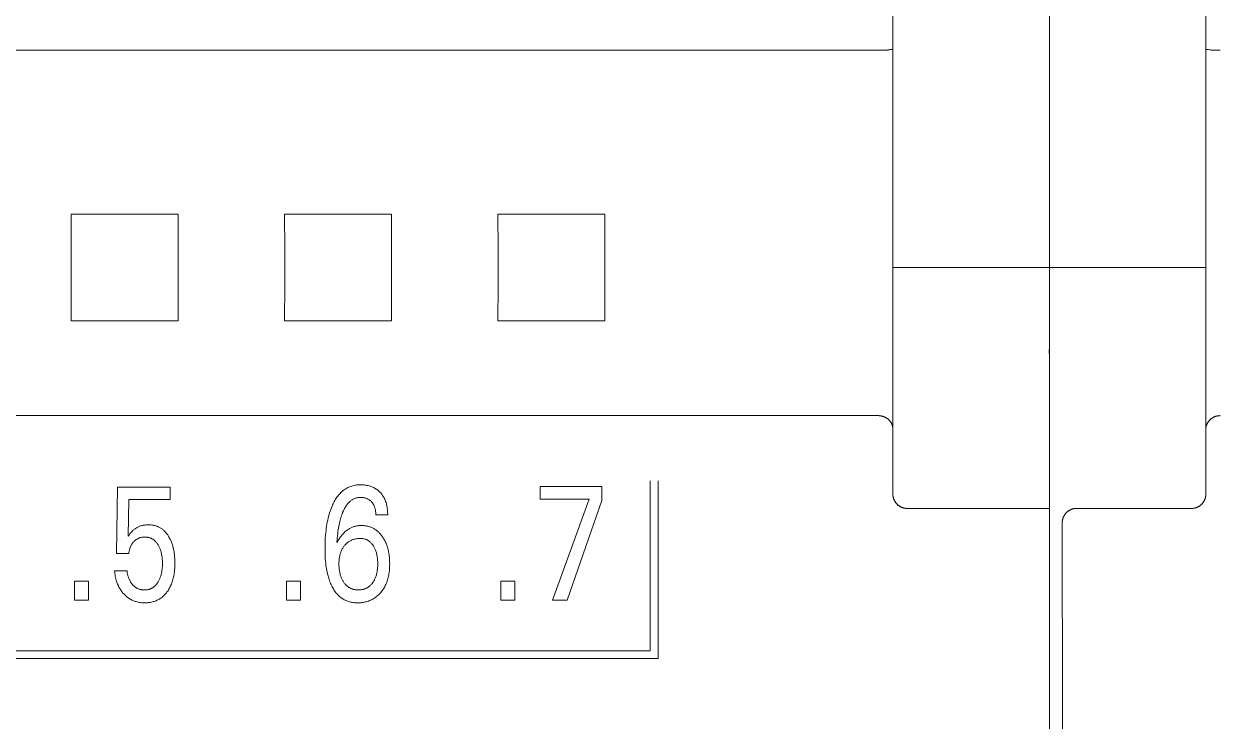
# Model space of a CAD drawing. Header units: millimetres. Extents: x 0 to 420, y 0 to 297.
# Drawn here: x 161.51 to 178.32, y 177.34 to 187.14 of the extents above; entities that cross this region are included whole.
import ezdxf

# ---------------------------------------------------------------- set-up
doc = ezdxf.new("R2010")
doc.units = ezdxf.units.MM
doc.layers.add('eProC - L2', color=41, linetype='Continuous', lineweight=20)

msp = doc.modelspace()

# ---------------------------------------------------------------- linework, layer by layer
at = {"layer": 'eProC - L2', "linetype": 'Continuous'}
for p, q in [((175.924, 121.126), (175.924, 220.326)), ((175.924, 121.115), (175.924, 220.315)), ((175.924, 121.115), (175.924, 220.315)), ((173.724, 180.53), (173.724, 213.888)), ((178.124, 180.53), (178.124, 213.888)), ((173.537, 186.772), (141.024, 186.771)), ((173.606, 186.773), (173.574, 186.772)), ((173.619, 186.773), (173.606, 186.773)), ((173.675, 186.778), (173.671, 186.777)), ((173.687, 186.78), (173.675, 186.778)), ((173.689, 186.78), (173.687, 186.78)), ((173.692, 186.78), (173.689, 186.78)), ((173.694, 186.781), (173.692, 186.78)), ((173.697, 186.781), (173.694, 186.781)), ((173.7, 186.781), (173.697, 186.781)), ((173.707, 186.782), (173.704, 186.782)), ((173.711, 186.783), (173.707, 186.782)), ((178.136, 186.783), (178.135, 186.783)), ((178.137, 186.783), (178.136, 186.783)), ((178.136, 186.783), (178.136, 186.783)), ((178.138, 186.782), (178.137, 186.783)), ((178.137, 186.783), (178.137, 186.783)), ((178.139, 186.782), (178.138, 186.782)), ((178.173, 186.778), (178.158, 186.78)), ((178.278, 186.772), (178.248, 186.773)), ((163.676, 184.467), (162.172, 184.467)), ((166.676, 184.467), (165.172, 184.467)), ((169.676, 184.467), (168.172, 184.467)), ((173.724, 183.715), (175.924, 183.715)), ((175.924, 183.715), (178.124, 183.715)), ((163.676, 182.964), (162.172, 182.964)), ((166.676, 182.964), (165.172, 182.964)), ((169.676, 182.964), (168.172, 182.964)), ((175.924, 182.601), (175.924, 182.627)), ((175.924, 182.574), (175.924, 182.601)), ((175.924, 182.548), (175.924, 182.574)), ((175.924, 158.893), (175.924, 182.538)), ((173.524, 181.632), (141.024, 181.632)), ((162.811, 179.691), (162.822, 180.626)), ((162.822, 180.626), (163.563, 180.626)), ((163.563, 180.626), (163.563, 180.452)), ((168.764, 180.456), (168.764, 180.635)), ((168.764, 180.635), (169.634, 180.635)), ((169.634, 180.635), (169.634, 180.439)), ((170.314, 180.715), (170.314, 178.325)), ((170.424, 178.215), (170.424, 180.715)), ((162.982, 180.452), (162.972, 179.937)), ((163.563, 180.452), (162.982, 180.452)), ((169.454, 180.456), (168.764, 180.456)), ((168.937, 179.035), (169.454, 180.456)), ((169.634, 180.439), (169.143, 179.035)), ((175.924, 180.327), (173.924, 180.327)), ((177.924, 180.327), (176.305, 180.327)), ((166.622, 180.235), (166.455, 180.235)), ((162.982, 179.691), (162.811, 179.691)), ((162.782, 179.447), (162.957, 179.447)), ((162.218, 179.035), (162.218, 179.305)), ((162.218, 179.305), (162.415, 179.305)), ((162.415, 179.305), (162.415, 179.035)), ((165.198, 179.035), (165.198, 179.305)), ((165.198, 179.305), (165.396, 179.305)), ((165.396, 179.305), (165.396, 179.035)), ((168.214, 179.035), (168.214, 179.305)), ((168.214, 179.305), (168.411, 179.305)), ((168.411, 179.305), (168.411, 179.035)), ((162.415, 179.035), (162.218, 179.035)), ((165.396, 179.035), (165.198, 179.035)), ((168.411, 179.035), (168.214, 179.035)), ((169.143, 179.035), (168.937, 179.035)), ((170.314, 178.325), (146.584, 178.325)), ((146.474, 178.215), (170.424, 178.215))]:
    msp.add_line(p, q, dxfattribs=at)
for points in [[(173.574, 186.772), (173.549, 186.772), (173.537, 186.772)], [(173.665, 186.777), (173.658, 186.776), (173.652, 186.775), (173.645, 186.775), (173.639, 186.774), (173.632, 186.774), (173.626, 186.774), (173.619, 186.773)], [(173.671, 186.777), (173.668, 186.777), (173.667, 186.777), (173.665, 186.777)], [(173.704, 186.782), (173.702, 186.782), (173.7, 186.781)], [(173.724, 186.789), (173.724, 186.789), (173.724, 186.788), (173.724, 186.788), (173.724, 186.788), (173.724, 186.787), (173.723, 186.787), (173.723, 186.787), (173.723, 186.786), (173.723, 186.786), (173.723, 186.786), (173.722, 186.786), (173.722, 186.785), (173.722, 186.785), (173.721, 186.785), (173.721, 186.785), (173.721, 186.784), (173.72, 186.784), (173.72, 186.784), (173.719, 186.784), (173.719, 186.784), (173.718, 186.784), (173.717, 186.783), (173.717, 186.783), (173.716, 186.783), (173.715, 186.783), (173.714, 186.783), (173.713, 186.783), (173.712, 186.783), (173.711, 186.783)], [(178.135, 186.783), (178.135, 186.783), (178.134, 186.783), (178.134, 186.783), (178.134, 186.783), (178.134, 186.783), (178.133, 186.783), (178.133, 186.783), (178.133, 186.783), (178.133, 186.783), (178.132, 186.783), (178.132, 186.783), (178.132, 186.783), (178.132, 186.783), (178.131, 186.783), (178.131, 186.783), (178.131, 186.783), (178.131, 186.783), (178.131, 186.784), (178.13, 186.784), (178.13, 186.784), (178.13, 186.784), (178.13, 186.784), (178.129, 186.784), (178.129, 186.784), (178.129, 186.784), (178.129, 186.784), (178.128, 186.784), (178.128, 186.784), (178.128, 186.784), (178.128, 186.784), (178.128, 186.784), (178.127, 186.785), (178.127, 186.785), (178.127, 186.785), (178.127, 186.785), (178.127, 186.785), (178.127, 186.785), (178.126, 186.785), (178.126, 186.785), (178.126, 186.785), (178.126, 186.785), (178.126, 186.786), (178.126, 186.786), (178.125, 186.786), (178.125, 186.786), (178.125, 186.786), (178.125, 186.786), (178.125, 186.786), (178.125, 186.786), (178.125, 186.787), (178.125, 186.787), (178.124, 186.787), (178.124, 186.787), (178.124, 186.787), (178.124, 186.787), (178.124, 186.788), (178.124, 186.788), (178.124, 186.788), (178.124, 186.788), (178.124, 186.788), (178.124, 186.788), (178.124, 186.789), (178.124, 186.789), (178.124, 186.789)], [(178.158, 186.78), (178.154, 186.781), (178.149, 186.781), (178.144, 186.782), (178.139, 186.782)], [(178.248, 186.773), (178.233, 186.773), (178.226, 186.773), (178.219, 186.774), (178.212, 186.774), (178.204, 186.775), (178.197, 186.775), (178.19, 186.776), (178.183, 186.777), (178.178, 186.777), (178.173, 186.778)], [(178.324, 186.771), (178.309, 186.772), (178.293, 186.772), (178.278, 186.772)], [(162.172, 182.964), (162.174, 183.463), (162.174, 183.969), (162.172, 184.467)], [(163.676, 182.964), (163.674, 183.463), (163.674, 183.969), (163.676, 184.467)], [(165.172, 182.964), (165.174, 183.463), (165.174, 183.969), (165.172, 184.467)], [(166.676, 182.964), (166.674, 183.463), (166.674, 183.969), (166.676, 184.467)], [(168.172, 182.964), (168.174, 183.463), (168.174, 183.969), (168.172, 184.467)], [(169.676, 182.964), (169.674, 183.463), (169.674, 183.969), (169.676, 184.467)], [(175.923, 182.505), (175.923, 182.53), (175.923, 182.554), (175.924, 182.579), (175.924, 182.616)], [(173.524, 181.632), (173.529, 181.632), (173.533, 181.631), (173.538, 181.631), (173.543, 181.631), (173.547, 181.63), (173.552, 181.63), (173.556, 181.629), (173.561, 181.628), (173.566, 181.627), (173.57, 181.626), (173.575, 181.625), (173.579, 181.624), (173.584, 181.622), (173.589, 181.621), (173.593, 181.619), (173.598, 181.617), (173.603, 181.615), (173.608, 181.613), (173.612, 181.611), (173.617, 181.609), (173.621, 181.606), (173.626, 181.604), (173.63, 181.601), (173.634, 181.599), (173.638, 181.596), (173.643, 181.593), (173.647, 181.59), (173.651, 181.587), (173.654, 181.584), (173.658, 181.581), (173.662, 181.577), (173.666, 181.574), (173.669, 181.57), (173.673, 181.567), (173.676, 181.563), (173.679, 181.559), (173.683, 181.555), (173.685, 181.552), (173.688, 181.548), (173.691, 181.544), (173.694, 181.541), (173.696, 181.537), (173.699, 181.533), (173.701, 181.529), (173.703, 181.525), (173.705, 181.521), (173.707, 181.517), (173.709, 181.512), (173.711, 181.508), (173.713, 181.504), (173.714, 181.5), (173.716, 181.496), (173.717, 181.492), (173.718, 181.488), (173.719, 181.484), (173.72, 181.48), (173.721, 181.476), (173.722, 181.472), (173.722, 181.467), (173.723, 181.463), (173.723, 181.459), (173.724, 181.455), (173.724, 181.451), (173.724, 181.447)], [(178.124, 181.447), (178.124, 181.451), (178.124, 181.455), (178.124, 181.459), (178.125, 181.463), (178.125, 181.468), (178.126, 181.472), (178.127, 181.476), (178.128, 181.48), (178.129, 181.484), (178.13, 181.488), (178.131, 181.492), (178.132, 181.496), (178.134, 181.5), (178.135, 181.504), (178.137, 181.508), (178.139, 181.513), (178.141, 181.517), (178.143, 181.521), (178.145, 181.525), (178.147, 181.529), (178.15, 181.534), (178.152, 181.538), (178.155, 181.541), (178.157, 181.545), (178.16, 181.549), (178.163, 181.553), (178.166, 181.556), (178.169, 181.56), (178.173, 181.564), (178.176, 181.568), (178.18, 181.571), (178.183, 181.575), (178.187, 181.578), (178.191, 181.582), (178.195, 181.585), (178.199, 181.588), (178.203, 181.591), (178.207, 181.594), (178.211, 181.597), (178.216, 181.6), (178.22, 181.603), (178.224, 181.605), (178.229, 181.608), (178.233, 181.61), (178.238, 181.612), (178.242, 181.614), (178.247, 181.616), (178.251, 181.618), (178.256, 181.62), (178.261, 181.621), (178.266, 181.623), (178.27, 181.624), (178.275, 181.626), (178.28, 181.627), (178.285, 181.628), (178.29, 181.629), (178.294, 181.629), (178.299, 181.63), (178.304, 181.631), (178.309, 181.631), (178.314, 181.631), (178.319, 181.632), (178.324, 181.632)], [(166.622, 180.235), (166.622, 180.254), (166.621, 180.272), (166.62, 180.291), (166.619, 180.309), (166.616, 180.328), (166.614, 180.346), (166.61, 180.364), (166.607, 180.38), (166.603, 180.396), (166.598, 180.411), (166.593, 180.426), (166.587, 180.442), (166.581, 180.456), (166.574, 180.471), (166.567, 180.484), (166.559, 180.497), (166.551, 180.51), (166.542, 180.522), (166.533, 180.534), (166.523, 180.545), (166.513, 180.556), (166.503, 180.566), (166.493, 180.575), (166.483, 180.583), (166.472, 180.592), (166.461, 180.599), (166.449, 180.607), (166.438, 180.613), (166.425, 180.62), (166.413, 180.626), (166.4, 180.631), (166.387, 180.636), (166.374, 180.641), (166.36, 180.644), (166.347, 180.648), (166.332, 180.651), (166.317, 180.654), (166.302, 180.656), (166.287, 180.657), (166.271, 180.659), (166.256, 180.659), (166.24, 180.659), (166.225, 180.659), (166.21, 180.658), (166.194, 180.657), (166.179, 180.655), (166.163, 180.653), (166.148, 180.65), (166.133, 180.646), (166.118, 180.642), (166.104, 180.637), (166.089, 180.632), (166.075, 180.626), (166.061, 180.62), (166.048, 180.613), (166.035, 180.605), (166.022, 180.597), (166.009, 180.588), (165.997, 180.579), (165.985, 180.569), (165.974, 180.559), (165.963, 180.549), (165.952, 180.538), (165.942, 180.527), (165.93, 180.513), (165.919, 180.499), (165.909, 180.485), (165.899, 180.471), (165.889, 180.456), (165.88, 180.44), (165.871, 180.425), (165.863, 180.409), (165.855, 180.393), (165.848, 180.377), (165.84, 180.361), (165.831, 180.337), (165.822, 180.313), (165.813, 180.289), (165.805, 180.265), (165.798, 180.24), (165.791, 180.215), (165.785, 180.19), (165.779, 180.162), (165.773, 180.133), (165.767, 180.105), (165.763, 180.076), (165.759, 180.047), (165.755, 180.018), (165.752, 179.989), (165.748, 179.95), (165.745, 179.911), (165.743, 179.872), (165.742, 179.833), (165.741, 179.794), (165.741, 179.756), (165.741, 179.715)], [(165.908, 179.847), (165.91, 179.879), (165.913, 179.911), (165.916, 179.942), (165.919, 179.973), (165.923, 180.005), (165.926, 180.028), (165.93, 180.051), (165.934, 180.074), (165.938, 180.096), (165.943, 180.119), (165.948, 180.142), (165.953, 180.161), (165.958, 180.181), (165.964, 180.2), (165.97, 180.22), (165.977, 180.239), (165.984, 180.258), (165.989, 180.27), (165.993, 180.282), (165.999, 180.294), (166.004, 180.305), (166.01, 180.317), (166.016, 180.328), (166.022, 180.34), (166.029, 180.351), (166.036, 180.362), (166.043, 180.372), (166.051, 180.383), (166.057, 180.39), (166.063, 180.397), (166.069, 180.405), (166.076, 180.412), (166.083, 180.418), (166.09, 180.425), (166.097, 180.431), (166.105, 180.437), (166.112, 180.443), (166.12, 180.448), (166.128, 180.453), (166.137, 180.457), (166.145, 180.461), (166.153, 180.465), (166.161, 180.468), (166.17, 180.471), (166.178, 180.474), (166.187, 180.476), (166.196, 180.478), (166.205, 180.479), (166.214, 180.481), (166.223, 180.482), (166.232, 180.482), (166.24, 180.482), (166.251, 180.482), (166.261, 180.482), (166.271, 180.481), (166.281, 180.48), (166.291, 180.478), (166.301, 180.475), (166.31, 180.473), (166.319, 180.47), (166.328, 180.467), (166.336, 180.463), (166.344, 180.459), (166.353, 180.455), (166.36, 180.45), (166.368, 180.445), (166.375, 180.439), (166.382, 180.433), (166.388, 180.427), (166.395, 180.42), (166.4, 180.414), (166.406, 180.407), (166.411, 180.4), (166.415, 180.393), (166.42, 180.386), (166.424, 180.378), (166.428, 180.371), (166.432, 180.362), (166.435, 180.354), (166.438, 180.345), (166.441, 180.336), (166.444, 180.327), (166.446, 180.318), (166.448, 180.309), (166.45, 180.297), (166.452, 180.285), (166.453, 180.272), (166.454, 180.26), (166.454, 180.248), (166.455, 180.235)], [(173.924, 180.327), (173.919, 180.327), (173.914, 180.327), (173.909, 180.328), (173.905, 180.328), (173.9, 180.329), (173.895, 180.329), (173.89, 180.33), (173.885, 180.331), (173.881, 180.332), (173.876, 180.333), (173.871, 180.334), (173.867, 180.336), (173.862, 180.337), (173.858, 180.339), (173.853, 180.34), (173.849, 180.342), (173.844, 180.344), (173.84, 180.346), (173.835, 180.348), (173.831, 180.35), (173.827, 180.353), (173.823, 180.355), (173.818, 180.358), (173.814, 180.36), (173.81, 180.363), (173.806, 180.366), (173.803, 180.369), (173.799, 180.372), (173.795, 180.375), (173.791, 180.378), (173.788, 180.381), (173.784, 180.385), (173.781, 180.388), (173.778, 180.392), (173.774, 180.396), (173.771, 180.399), (173.768, 180.403), (173.765, 180.407), (173.762, 180.411), (173.759, 180.415), (173.757, 180.419), (173.754, 180.423), (173.752, 180.427), (173.749, 180.432), (173.747, 180.436), (173.745, 180.44), (173.743, 180.445), (173.741, 180.449), (173.739, 180.454), (173.737, 180.458), (173.735, 180.463), (173.734, 180.468), (173.732, 180.472), (173.731, 180.477), (173.73, 180.482), (173.729, 180.487), (173.728, 180.491), (173.727, 180.496), (173.726, 180.501), (173.725, 180.506), (173.725, 180.511), (173.724, 180.516), (173.724, 180.521), (173.724, 180.525), (173.724, 180.53)], [(178.124, 180.53), (178.124, 180.525), (178.124, 180.52), (178.123, 180.516), (178.123, 180.511), (178.122, 180.506), (178.122, 180.501), (178.121, 180.496), (178.12, 180.491), (178.119, 180.486), (178.118, 180.481), (178.117, 180.477), (178.115, 180.472), (178.114, 180.467), (178.112, 180.462), (178.111, 180.458), (178.109, 180.453), (178.107, 180.449), (178.105, 180.444), (178.103, 180.44), (178.101, 180.435), (178.098, 180.431), (178.096, 180.427), (178.093, 180.423), (178.091, 180.419), (178.088, 180.414), (178.085, 180.41), (178.082, 180.407), (178.079, 180.403), (178.076, 180.399), (178.073, 180.395), (178.07, 180.392), (178.067, 180.388), (178.063, 180.385), (178.06, 180.381), (178.056, 180.378), (178.052, 180.375), (178.049, 180.372), (178.045, 180.369), (178.041, 180.366), (178.037, 180.363), (178.033, 180.36), (178.029, 180.358), (178.025, 180.355), (178.021, 180.353), (178.016, 180.35), (178.012, 180.348), (178.008, 180.346), (178.003, 180.344), (177.999, 180.342), (177.994, 180.34), (177.99, 180.339), (177.985, 180.337), (177.981, 180.336), (177.976, 180.334), (177.971, 180.333), (177.967, 180.332), (177.962, 180.331), (177.957, 180.33), (177.953, 180.329), (177.948, 180.329), (177.943, 180.328), (177.938, 180.328), (177.933, 180.327), (177.929, 180.327), (177.924, 180.327)], [(176.305, 180.327), (176.3, 180.327), (176.295, 180.327), (176.29, 180.327), (176.285, 180.326), (176.28, 180.326), (176.275, 180.325), (176.27, 180.324), (176.265, 180.323), (176.26, 180.322), (176.256, 180.321), (176.251, 180.32), (176.246, 180.318), (176.241, 180.317), (176.237, 180.315), (176.232, 180.313), (176.227, 180.311), (176.223, 180.309), (176.219, 180.307), (176.214, 180.305), (176.21, 180.303), (176.206, 180.3), (176.201, 180.298), (176.197, 180.295), (176.193, 180.293), (176.189, 180.29), (176.185, 180.287), (176.181, 180.284), (176.178, 180.281), (176.174, 180.278), (176.17, 180.274), (176.167, 180.271), (176.163, 180.268), (176.16, 180.264), (176.156, 180.26), (176.153, 180.257), (176.15, 180.253), (176.147, 180.249), (176.144, 180.245), (176.141, 180.241), (176.139, 180.237), (176.136, 180.233), (176.133, 180.229), (176.131, 180.224), (176.128, 180.22), (176.126, 180.216), (176.124, 180.211), (176.122, 180.207), (176.12, 180.202), (176.118, 180.198), (176.117, 180.193), (176.115, 180.188), (176.114, 180.184), (176.112, 180.179), (176.111, 180.175), (176.11, 180.17), (176.109, 180.165), (176.108, 180.161), (176.108, 180.156), (176.107, 180.151), (176.106, 180.147), (176.106, 180.142), (176.106, 180.137), (176.106, 180.133), (176.106, 180.128)], [(176.106, 180.128), (176.107, 177.439), (176.109, 174.75), (176.109, 172.06), (176.109, 169.371), (176.109, 166.681), (176.107, 163.992), (176.106, 161.303)], [(163.624, 179.672), (163.62, 179.701), (163.618, 179.717), (163.615, 179.733), (163.612, 179.749), (163.608, 179.765), (163.604, 179.781), (163.6, 179.797), (163.595, 179.813), (163.59, 179.828), (163.586, 179.841), (163.581, 179.853), (163.576, 179.865), (163.571, 179.878), (163.566, 179.889), (163.56, 179.901), (163.554, 179.913), (163.547, 179.925), (163.54, 179.936), (163.535, 179.945), (163.529, 179.954), (163.522, 179.963), (163.516, 179.971), (163.509, 179.98), (163.502, 179.988), (163.495, 179.996), (163.488, 180.003), (163.48, 180.011), (163.472, 180.018), (163.464, 180.025), (163.457, 180.032), (163.449, 180.038), (163.441, 180.043), (163.432, 180.049), (163.424, 180.054), (163.415, 180.059), (163.406, 180.063), (163.397, 180.068), (163.388, 180.072), (163.379, 180.076), (163.37, 180.079), (163.36, 180.082), (163.35, 180.085), (163.34, 180.088), (163.329, 180.09), (163.319, 180.092), (163.309, 180.093), (163.298, 180.095), (163.288, 180.096), (163.277, 180.096), (163.267, 180.097), (163.256, 180.097), (163.245, 180.097), (163.233, 180.096), (163.221, 180.095), (163.209, 180.094), (163.197, 180.092), (163.186, 180.09), (163.174, 180.088), (163.165, 180.086), (163.156, 180.083), (163.147, 180.08), (163.137, 180.077), (163.128, 180.073), (163.12, 180.07), (163.111, 180.065), (163.102, 180.061), (163.094, 180.056), (163.086, 180.051), (163.078, 180.046), (163.07, 180.041), (163.062, 180.035), (163.055, 180.029), (163.048, 180.023), (163.04, 180.016), (163.03, 180.006), (163.02, 179.995), (163.008, 179.982), (162.997, 179.968), (162.985, 179.953), (162.972, 179.937)], [(166.649, 179.579), (166.648, 179.599), (166.647, 179.618), (166.646, 179.638), (166.644, 179.658), (166.641, 179.678), (166.638, 179.697), (166.635, 179.713), (166.632, 179.73), (166.628, 179.746), (166.624, 179.762), (166.619, 179.778), (166.615, 179.794), (166.609, 179.809), (166.603, 179.825), (166.598, 179.837), (166.593, 179.85), (166.587, 179.862), (166.581, 179.874), (166.574, 179.886), (166.568, 179.898), (166.56, 179.91), (166.553, 179.921), (166.545, 179.932), (166.538, 179.942), (166.531, 179.951), (166.524, 179.961), (166.516, 179.97), (166.508, 179.978), (166.5, 179.987), (166.491, 179.995), (166.482, 180.003), (166.473, 180.011), (166.464, 180.018), (166.455, 180.025), (166.446, 180.031), (166.436, 180.037), (166.427, 180.043), (166.417, 180.048), (166.407, 180.053), (166.397, 180.058), (166.386, 180.062), (166.376, 180.066), (166.365, 180.07), (166.354, 180.073), (166.343, 180.076), (166.331, 180.079), (166.32, 180.081), (166.308, 180.083), (166.297, 180.084), (166.285, 180.085), (166.273, 180.086), (166.261, 180.087), (166.25, 180.087), (166.238, 180.086), (166.227, 180.086), (166.215, 180.085), (166.204, 180.083), (166.193, 180.082), (166.181, 180.08), (166.17, 180.077), (166.159, 180.074), (166.148, 180.071), (166.138, 180.068), (166.127, 180.063), (166.116, 180.059), (166.106, 180.054), (166.095, 180.049), (166.085, 180.043), (166.075, 180.037), (166.065, 180.031), (166.056, 180.024), (166.047, 180.017), (166.037, 180.01), (166.026, 180.001), (166.016, 179.991), (166.005, 179.981), (165.995, 179.97), (165.985, 179.96), (165.976, 179.949), (165.967, 179.937), (165.958, 179.926), (165.949, 179.914), (165.934, 179.892), (165.92, 179.869), (165.914, 179.859), (165.908, 179.847)], [(162.982, 179.691), (162.983, 179.701), (162.984, 179.71), (162.986, 179.72), (162.988, 179.73), (162.99, 179.739), (162.992, 179.749), (162.995, 179.758), (162.997, 179.767), (163, 179.775), (163.003, 179.784), (163.007, 179.792), (163.011, 179.8), (163.015, 179.808), (163.019, 179.816), (163.024, 179.823), (163.028, 179.83), (163.033, 179.837), (163.039, 179.844), (163.044, 179.851), (163.05, 179.857), (163.056, 179.863), (163.062, 179.869), (163.067, 179.874), (163.074, 179.879), (163.08, 179.884), (163.086, 179.889), (163.093, 179.893), (163.1, 179.897), (163.106, 179.901), (163.113, 179.905), (163.12, 179.908), (163.127, 179.911), (163.135, 179.913), (163.142, 179.916), (163.149, 179.918), (163.157, 179.92), (163.165, 179.921), (163.173, 179.922), (163.181, 179.923), (163.189, 179.924), (163.197, 179.924), (163.206, 179.925), (163.213, 179.924), (163.221, 179.924), (163.229, 179.923), (163.236, 179.923), (163.244, 179.922), (163.251, 179.92), (163.259, 179.919), (163.266, 179.917), (163.274, 179.915), (163.281, 179.912), (163.288, 179.91), (163.295, 179.907), (163.301, 179.904), (163.308, 179.9), (163.314, 179.897), (163.32, 179.893), (163.326, 179.889), (163.332, 179.884), (163.338, 179.88), (163.344, 179.875), (163.35, 179.869), (163.357, 179.863), (163.363, 179.856), (163.369, 179.85), (163.374, 179.843), (163.38, 179.836), (163.385, 179.828), (163.39, 179.821), (163.394, 179.813), (163.399, 179.805), (163.404, 179.796), (163.409, 179.787), (163.413, 179.778), (163.417, 179.769), (163.421, 179.759), (163.425, 179.75), (163.428, 179.74), (163.432, 179.728), (163.435, 179.716), (163.439, 179.704), (163.442, 179.692), (163.444, 179.68), (163.446, 179.667), (163.448, 179.655), (163.45, 179.641), (163.452, 179.627), (163.453, 179.612), (163.454, 179.598), (163.455, 179.584), (163.455, 179.57), (163.455, 179.556), (163.455, 179.54), (163.454, 179.524), (163.454, 179.508), (163.452, 179.492), (163.451, 179.476)], [(166.404, 179.273), (166.398, 179.266), (166.392, 179.259), (166.386, 179.252), (166.379, 179.245), (166.372, 179.239), (166.365, 179.232), (166.357, 179.226), (166.35, 179.222), (166.343, 179.217), (166.336, 179.212), (166.328, 179.208), (166.321, 179.205), (166.313, 179.201), (166.305, 179.198), (166.297, 179.195), (166.289, 179.192), (166.28, 179.189), (166.27, 179.187), (166.26, 179.185), (166.25, 179.183), (166.239, 179.182), (166.229, 179.181), (166.219, 179.181), (166.209, 179.181), (166.199, 179.181), (166.188, 179.181), (166.178, 179.182), (166.168, 179.183), (166.158, 179.185), (166.148, 179.187), (166.139, 179.189), (166.129, 179.192), (166.121, 179.195), (166.113, 179.198), (166.105, 179.201), (166.098, 179.205), (166.09, 179.209), (166.083, 179.213), (166.075, 179.217), (166.068, 179.222), (166.062, 179.227), (166.054, 179.233), (166.046, 179.24), (166.039, 179.247), (166.032, 179.254), (166.025, 179.261), (166.019, 179.269), (166.012, 179.277), (166.006, 179.285), (166.001, 179.294), (165.995, 179.302), (165.99, 179.311), (165.985, 179.32), (165.98, 179.329), (165.976, 179.339), (165.972, 179.348), (165.968, 179.358), (165.963, 179.37), (165.959, 179.382), (165.955, 179.395), (165.952, 179.407), (165.949, 179.42), (165.947, 179.432), (165.944, 179.445), (165.942, 179.46), (165.94, 179.474), (165.939, 179.489), (165.938, 179.503), (165.937, 179.518), (165.937, 179.532), (165.937, 179.547), (165.937, 179.562), (165.937, 179.577), (165.938, 179.592), (165.939, 179.607), (165.941, 179.621), (165.943, 179.636), (165.946, 179.651), (165.948, 179.662), (165.951, 179.673), (165.954, 179.685), (165.957, 179.696), (165.961, 179.707), (165.965, 179.718), (165.969, 179.728), (165.974, 179.739), (165.978, 179.749), (165.983, 179.758), (165.989, 179.767), (165.994, 179.777), (166, 179.786), (166.007, 179.794), (166.013, 179.803), (166.02, 179.811)], [(166.02, 179.811), (166.027, 179.819), (166.034, 179.826), (166.041, 179.833), (166.048, 179.839), (166.056, 179.846), (166.064, 179.852), (166.072, 179.858), (166.08, 179.863), (166.088, 179.868), (166.097, 179.873), (166.106, 179.878), (166.115, 179.882), (166.124, 179.886), (166.133, 179.889), (166.142, 179.892), (166.152, 179.895), (166.162, 179.897), (166.173, 179.9), (166.183, 179.901), (166.194, 179.903), (166.204, 179.904), (166.215, 179.905), (166.225, 179.905), (166.236, 179.905), (166.245, 179.905), (166.255, 179.904), (166.264, 179.904), (166.274, 179.902), (166.283, 179.901), (166.292, 179.899), (166.301, 179.896), (166.31, 179.893), (166.318, 179.891), (166.325, 179.888), (166.332, 179.884), (166.339, 179.88), (166.346, 179.876), (166.353, 179.872), (166.36, 179.868), (166.366, 179.863), (166.372, 179.858), (166.379, 179.851), (166.386, 179.845), (166.393, 179.838), (166.399, 179.83), (166.405, 179.823), (166.411, 179.815), (166.417, 179.807), (166.422, 179.799), (166.428, 179.789), (166.433, 179.779), (166.438, 179.769), (166.443, 179.759), (166.447, 179.749), (166.451, 179.738), (166.455, 179.728), (166.459, 179.716), (166.463, 179.704), (166.466, 179.692), (166.468, 179.68), (166.471, 179.668), (166.473, 179.656), (166.475, 179.644), (166.477, 179.628), (166.479, 179.612), (166.48, 179.596), (166.481, 179.579), (166.482, 179.563), (166.482, 179.547), (166.482, 179.532), (166.481, 179.517), (166.48, 179.503), (166.479, 179.488), (166.478, 179.473), (166.476, 179.459), (166.474, 179.444), (166.472, 179.431), (166.469, 179.419), (166.466, 179.406), (166.463, 179.393), (166.459, 179.381), (166.455, 179.369), (166.451, 179.356), (166.447, 179.347), (166.443, 179.337), (166.438, 179.328), (166.434, 179.319), (166.429, 179.31), (166.423, 179.301), (166.418, 179.292), (166.412, 179.284), (166.404, 179.273)], [(162.782, 179.447), (162.784, 179.428), (162.786, 179.41), (162.789, 179.391), (162.792, 179.372), (162.796, 179.354), (162.8, 179.335), (162.805, 179.317), (162.81, 179.303), (162.814, 179.289), (162.82, 179.274), (162.825, 179.261), (162.831, 179.247), (162.837, 179.233), (162.844, 179.22), (162.851, 179.207), (162.859, 179.194), (162.866, 179.182), (162.874, 179.171), (162.883, 179.159), (162.891, 179.148), (162.9, 179.137), (162.91, 179.126), (162.92, 179.116), (162.929, 179.107), (162.939, 179.098), (162.949, 179.089), (162.959, 179.081), (162.969, 179.073), (162.98, 179.065), (162.991, 179.058), (163.002, 179.051), (163.014, 179.045), (163.025, 179.039), (163.037, 179.033), (163.049, 179.028), (163.061, 179.024), (163.073, 179.019), (163.085, 179.016), (163.098, 179.012), (163.113, 179.009), (163.128, 179.006), (163.143, 179.003), (163.159, 179.001), (163.174, 179), (163.19, 178.999), (163.206, 178.999), (163.219, 178.999), (163.233, 179), (163.247, 179.001), (163.261, 179.002), (163.275, 179.004), (163.289, 179.006), (163.302, 179.009), (163.316, 179.012), (163.329, 179.016), (163.341, 179.02), (163.354, 179.025), (163.366, 179.029), (163.378, 179.035), (163.389, 179.04), (163.401, 179.046), (163.412, 179.053), (163.423, 179.06), (163.434, 179.067), (163.445, 179.075), (163.455, 179.084), (163.465, 179.093), (163.475, 179.102), (163.485, 179.111), (163.494, 179.121), (163.503, 179.131), (163.511, 179.142), (163.519, 179.152), (163.529, 179.165), (163.538, 179.178), (163.546, 179.192), (163.554, 179.206), (163.561, 179.22), (163.568, 179.234), (163.575, 179.249), (163.581, 179.263), (163.587, 179.28), (163.593, 179.296), (163.598, 179.313), (163.603, 179.329), (163.607, 179.346), (163.611, 179.363), (163.615, 179.38), (163.618, 179.397), (163.621, 179.419), (163.624, 179.442), (163.626, 179.464), (163.628, 179.486), (163.629, 179.509), (163.63, 179.531), (163.63, 179.554), (163.63, 179.577), (163.629, 179.601), (163.628, 179.625), (163.626, 179.648), (163.624, 179.672)], [(165.741, 179.715), (165.742, 179.683), (165.743, 179.65), (165.745, 179.618), (165.748, 179.586), (165.751, 179.553), (165.754, 179.528), (165.758, 179.504), (165.761, 179.479), (165.766, 179.454), (165.771, 179.429), (165.776, 179.405), (165.783, 179.381), (165.788, 179.362), (165.793, 179.344), (165.799, 179.326), (165.805, 179.308), (165.812, 179.29), (165.819, 179.272), (165.827, 179.255), (165.835, 179.237), (165.842, 179.223), (165.85, 179.209), (165.858, 179.195), (165.866, 179.181), (165.875, 179.167), (165.885, 179.154), (165.894, 179.141), (165.905, 179.129), (165.915, 179.117), (165.927, 179.105), (165.936, 179.096), (165.946, 179.087), (165.956, 179.079), (165.967, 179.071), (165.977, 179.063), (165.988, 179.056), (165.999, 179.049), (166.011, 179.042), (166.023, 179.036), (166.035, 179.031), (166.047, 179.026), (166.06, 179.021), (166.073, 179.017), (166.086, 179.013), (166.099, 179.01), (166.113, 179.007), (166.126, 179.005), (166.14, 179.003), (166.154, 179.001), (166.167, 179), (166.181, 178.999), (166.195, 178.999), (166.211, 178.999), (166.228, 179), (166.244, 179.001), (166.26, 179.003), (166.276, 179.005), (166.292, 179.008), (166.308, 179.011), (166.324, 179.015), (166.338, 179.02), (166.353, 179.025), (166.367, 179.03), (166.381, 179.036), (166.394, 179.042), (166.408, 179.049), (166.421, 179.056), (166.434, 179.064), (166.447, 179.073), (166.459, 179.082), (166.471, 179.091), (166.483, 179.101), (166.494, 179.112), (166.505, 179.123), (166.516, 179.134), (166.526, 179.145), (166.536, 179.158), (166.546, 179.171), (166.555, 179.184), (166.564, 179.198), (166.572, 179.212), (166.58, 179.226), (166.588, 179.241), (166.595, 179.255), (166.602, 179.272), (166.608, 179.288), (166.614, 179.305), (166.619, 179.321), (166.624, 179.338), (166.628, 179.355), (166.632, 179.373), (166.636, 179.39), (166.639, 179.41), (166.642, 179.429), (166.645, 179.449), (166.646, 179.469), (166.648, 179.489), (166.649, 179.509), (166.649, 179.529), (166.65, 179.549), (166.649, 179.579)], [(163.451, 179.476), (163.448, 179.456), (163.447, 179.445), (163.445, 179.434), (163.443, 179.423), (163.44, 179.413), (163.438, 179.402), (163.435, 179.391), (163.432, 179.38), (163.428, 179.37), (163.425, 179.36), (163.422, 179.35), (163.418, 179.341), (163.414, 179.331), (163.409, 179.322), (163.405, 179.313), (163.4, 179.304), (163.395, 179.295), (163.391, 179.288), (163.387, 179.281), (163.382, 179.274), (163.377, 179.268), (163.372, 179.261), (163.367, 179.255), (163.362, 179.249), (163.356, 179.243), (163.351, 179.237), (163.345, 179.232), (163.34, 179.227), (163.334, 179.223), (163.329, 179.219), (163.323, 179.215), (163.318, 179.211), (163.312, 179.208), (163.306, 179.204), (163.3, 179.201), (163.294, 179.198), (163.288, 179.196), (163.281, 179.193), (163.274, 179.191), (163.267, 179.189), (163.259, 179.187), (163.252, 179.185), (163.244, 179.184), (163.237, 179.183), (163.229, 179.182), (163.221, 179.181), (163.213, 179.181), (163.206, 179.181), (163.198, 179.181), (163.191, 179.181), (163.184, 179.181), (163.176, 179.182), (163.169, 179.183), (163.162, 179.184), (163.154, 179.185), (163.147, 179.187), (163.14, 179.188), (163.133, 179.19), (163.126, 179.192), (163.119, 179.195), (163.113, 179.197), (163.106, 179.2), (163.099, 179.203), (163.093, 179.207), (163.087, 179.21), (163.08, 179.214), (163.074, 179.219), (163.068, 179.223), (163.062, 179.228), (163.056, 179.233), (163.051, 179.238), (163.045, 179.243), (163.04, 179.249), (163.035, 179.255), (163.03, 179.261), (163.025, 179.267), (163.021, 179.273), (163.016, 179.279), (163.012, 179.286), (163.008, 179.292), (163.004, 179.299), (162.999, 179.308), (162.995, 179.316), (162.99, 179.325), (162.986, 179.334), (162.983, 179.343), (162.979, 179.352), (162.976, 179.362), (162.973, 179.371), (162.97, 179.38), (162.967, 179.39), (162.965, 179.399), (162.963, 179.409), (162.961, 179.418), (162.96, 179.428), (162.958, 179.437), (162.957, 179.447)]]:
    msp.add_lwpolyline(points, dxfattribs=at)

doc.saveas('drawing.dxf')
